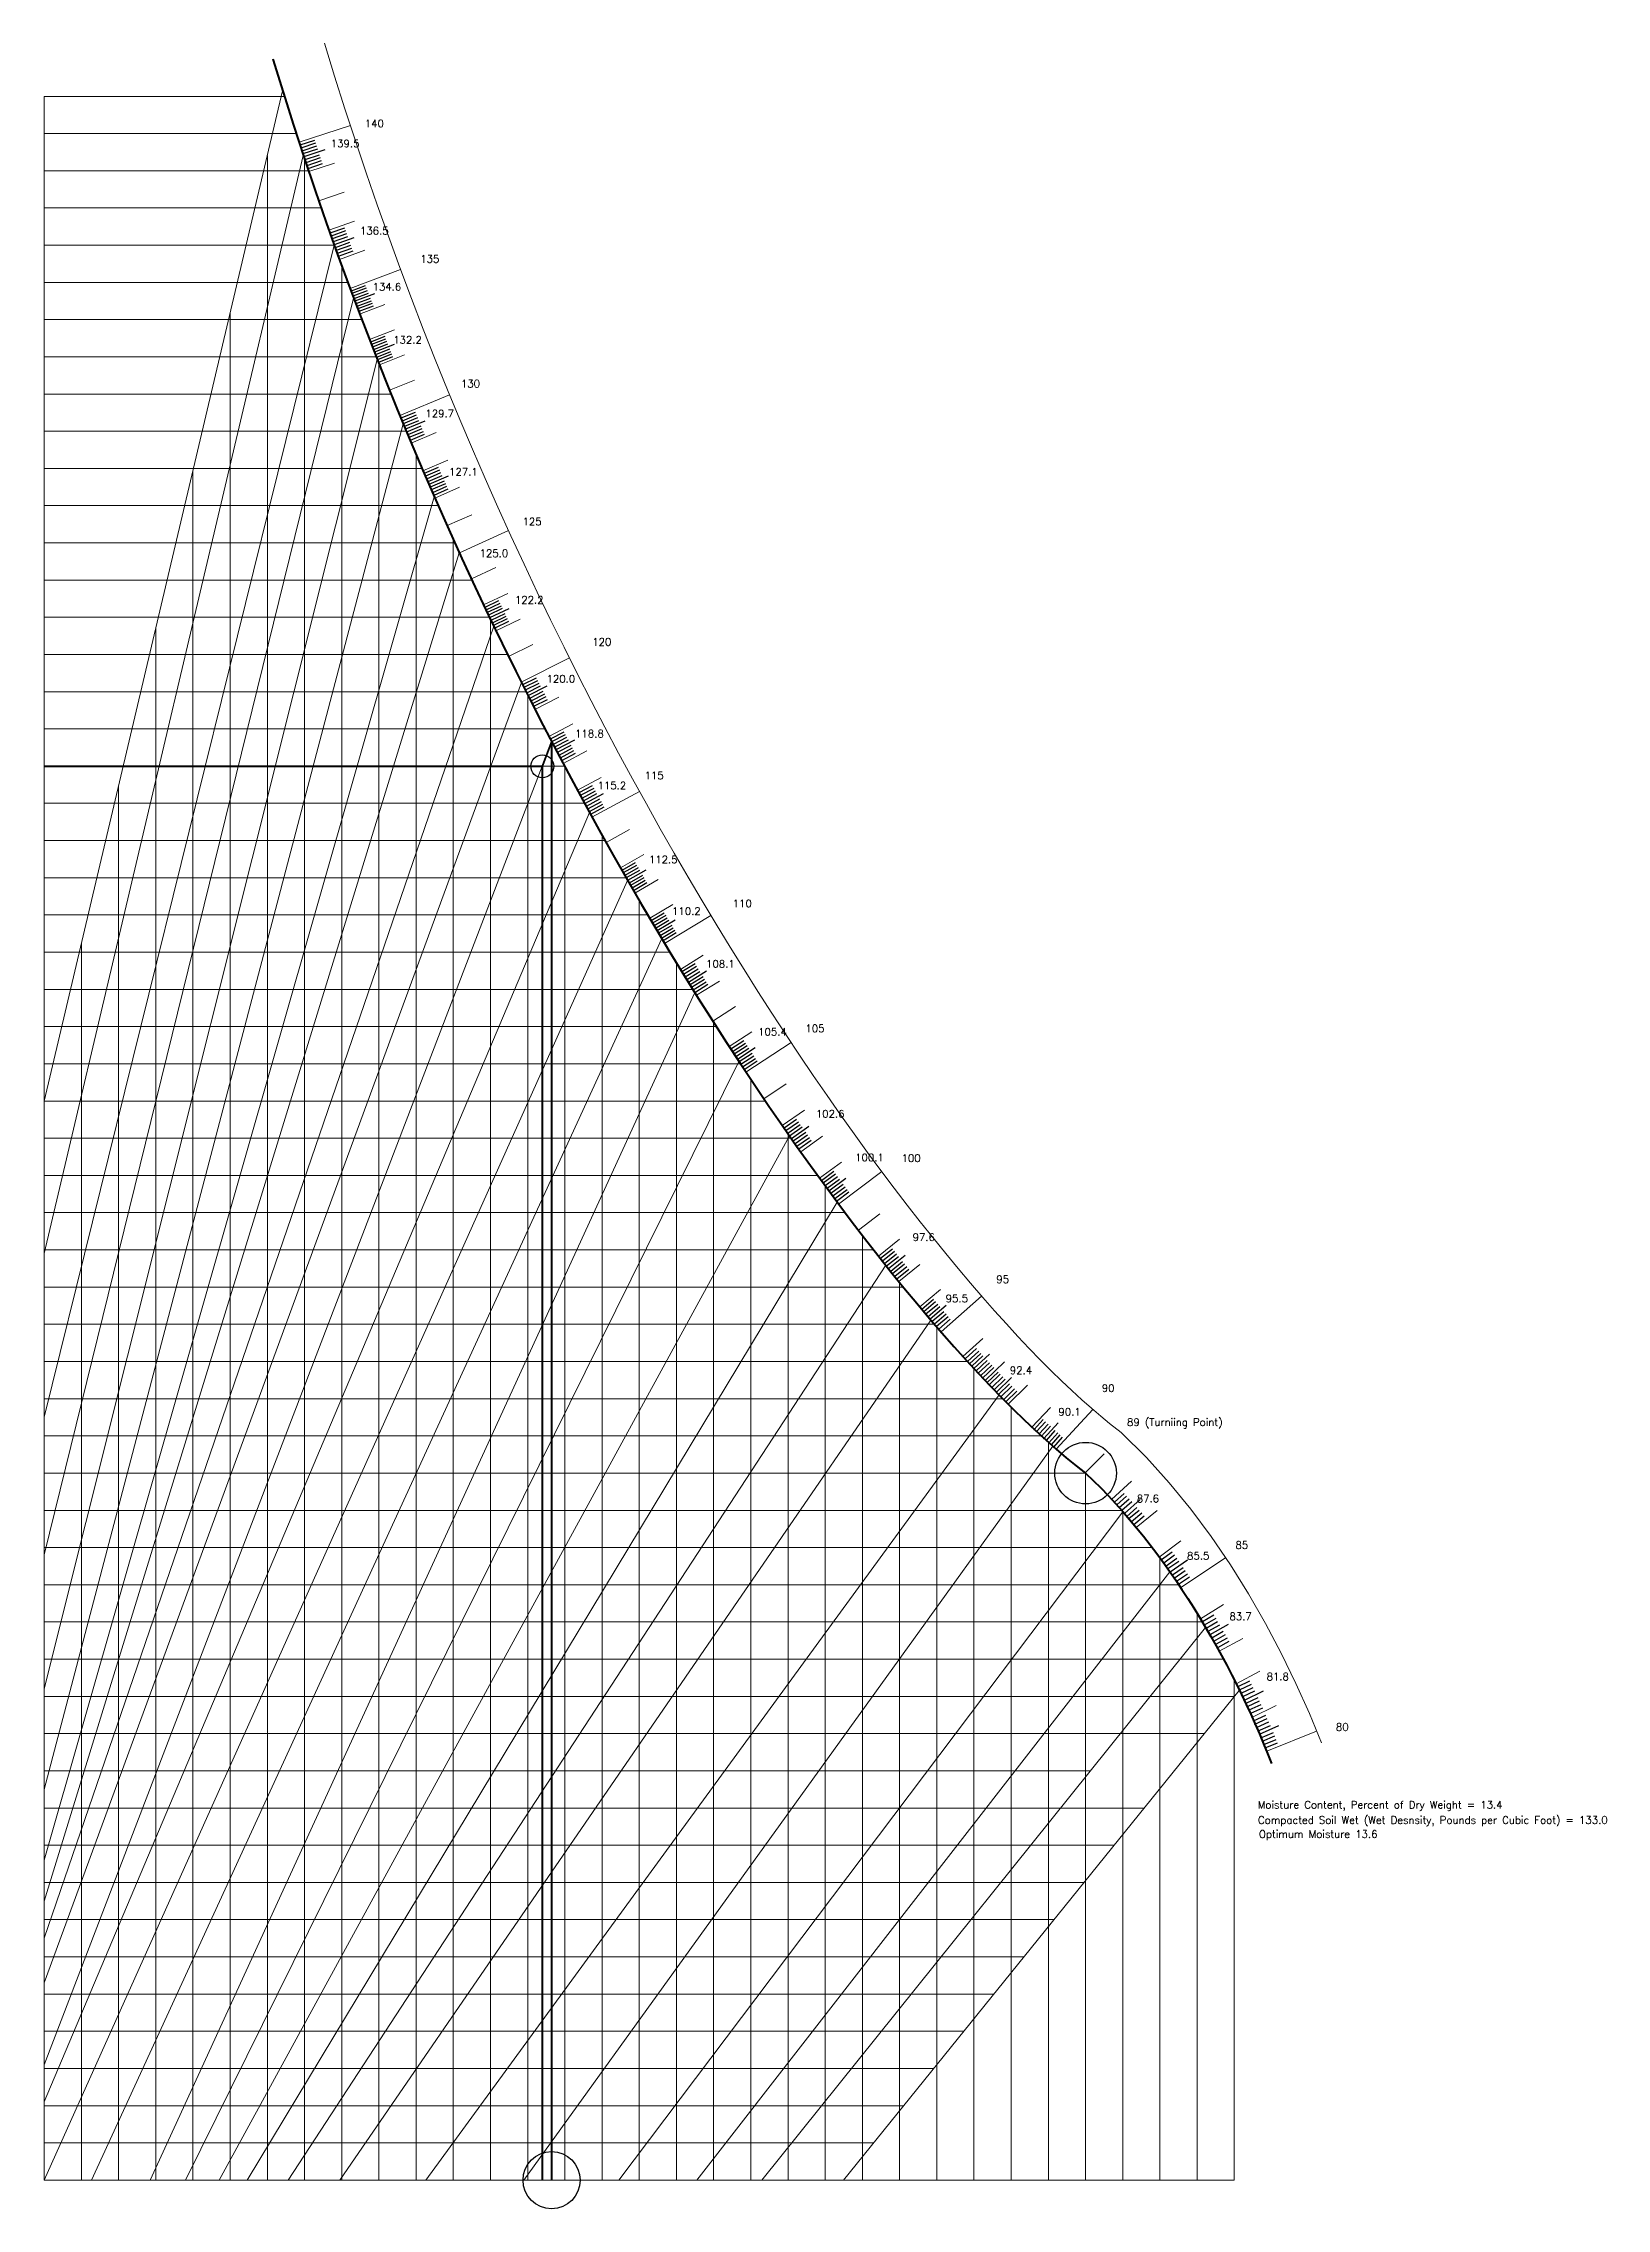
# Model space of a CAD drawing. Header units: feet. Extents: x 0 to 5124, y 94 to 14733.
# Drawn here: x 0 to 42, y 94.2 to 152.4 of the extents above; entities outside this region: 6.
import ezdxf

# ---------------------------------------------------------------- set-up
doc = ezdxf.new("R2010")
doc.units = ezdxf.units.FT
doc.header["$MEASUREMENT"] = 0
doc.layers.add('PDF_Geometry', color=7, linetype='Continuous', true_color=0xe60000)
doc.layers.add('PDF_Solid Fills', color=7, linetype='Continuous', true_color=0x009a66)
doc.styles.get("Standard").update_dxf_attribs({"font": 'simplex.shx'})

msp = doc.modelspace()

# ---------------------------------------------------------------- hatches: boundary and pattern name
at = {"layer": 'PDF_Solid Fills', "transparency": 33554559}
h = msp.add_hatch(color=256, dxfattribs=at)
h.paths.add_polyline_path([(2565.792, 7369.859), (2565.797, 7369.858)], flags=0)
h.paths.add_polyline_path([(2565.787, 7369.855), (2565.779, 7369.855)], flags=0)
h.paths.add_polyline_path([(2565.799, 7369.865), (2565.794, 7369.866)], flags=0)
h.paths.add_polyline_path([(2565.792, 7369.867, 0.01779), (2565.794, 7369.866)], flags=0)
h.paths.add_polyline_path([(2565.79, 7369.868, 0.043007), (2565.792, 7369.867)], flags=0)
h.paths.add_polyline_path([(2565.802, 7369.87), (2565.81, 7369.87)], flags=0)
h = msp.add_hatch(color=256, dxfattribs=at)
h.paths.add_polyline_path([(2565.222, 7369.865), (2565.205, 7369.865)], flags=0)
h.paths.add_polyline_path([(2565.23, 7369.859, 0.023952), (2565.23, 7369.862)], flags=0)
h.paths.add_polyline_path([(2565.23, 7369.855), (2565.222, 7369.855)], flags=0)
h.paths.add_polyline_path([(2565.205, 7369.859), (2565.23, 7369.859)], flags=0)
h = msp.add_hatch(color=256, dxfattribs=at)
h.paths.add_polyline_path([(2565.456, 7369.865), (2565.439, 7369.865)], flags=0)
h.paths.add_polyline_path([(2565.464, 7369.859, 0.020241), (2565.465, 7369.862)], flags=0)
h.paths.add_polyline_path([(2565.464, 7369.855), (2565.456, 7369.855)], flags=0)
h.paths.add_polyline_path([(2565.439, 7369.859), (2565.464, 7369.859)], flags=0)

# ---------------------------------------------------------------- linework, layer by layer
at = {"flags": 128}
for points in [[(7.269, 149.823), (6.878, 149.696)], [(7.295, 149.744), (6.904, 149.617)], [(7.321, 149.666), (6.929, 149.537)], [(7.346, 149.587), (6.955, 149.459)], [(7.55, 149.567), (6.982, 149.379)], [(7.398, 149.429), (7.007, 149.301)], [(7.425, 149.35), (7.034, 149.22)], [(7.451, 149.272), (7.06, 149.141)], [(7.478, 149.193), (7.087, 149.062)], [(8.072, 147.468), (7.685, 147.33)], [(8.1, 147.39), (7.713, 147.252)], [(8.128, 147.312), (7.741, 147.174)], [(8.156, 147.233), (7.768, 147.095)], [(8.33, 147.208), (7.796, 147.017)], [(8.211, 147.077), (7.824, 146.938)], [(8.239, 146.999), (7.852, 146.861)], [(8.267, 146.921), (7.88, 146.781)], [(8.295, 146.843), (7.909, 146.702)], [(8.635, 145.917), (8.251, 145.773)], [(8.661, 145.849), (8.275, 145.705)], [(8.687, 145.78), (8.301, 145.636)], [(8.713, 145.712), (8.327, 145.567)], [(8.885, 145.698), (8.354, 145.498)], [(8.765, 145.574), (8.38, 145.43)], [(8.79, 145.506), (8.405, 145.361)], [(8.816, 145.437), (8.431, 145.292)], [(8.842, 145.368), (8.457, 145.224)], [(9.156, 144.551), (8.772, 144.401)], [(9.182, 144.483), (8.798, 144.335)], [(9.208, 144.414), (8.825, 144.266)], [(9.235, 144.346), (8.851, 144.198)], [(9.407, 144.335), (8.878, 144.128)], [(9.288, 144.211), (8.905, 144.06)], [(9.315, 144.143), (8.932, 143.992)], [(9.342, 144.075), (8.959, 143.924)], [(9.369, 144.007), (8.987, 143.856)], [(9.973, 142.512), (9.593, 142.354)], [(10.003, 142.438), (9.624, 142.28)], [(10.034, 142.364), (9.654, 142.206)], [(10.065, 142.289), (9.685, 142.132)], [(10.24, 142.275), (9.716, 142.058)], [(10.126, 142.141), (9.746, 141.984)], [(10.157, 142.067), (9.777, 141.91)], [(10.188, 141.993), (9.808, 141.836)], [(10.218, 141.919), (9.839, 141.761)], [(10.596, 141.031), (10.219, 140.867)], [(10.628, 140.957), (10.251, 140.794)], [(10.66, 140.884), (10.282, 140.721)], [(10.692, 140.811), (10.314, 140.647)], [(10.867, 140.8), (10.346, 140.574)], [(10.755, 140.664), (10.378, 140.501)], [(10.787, 140.591), (10.41, 140.427)], [(10.819, 140.518), (10.442, 140.354)], [(10.851, 140.445), (10.474, 140.281)], [(12.219, 137.445), (11.847, 137.268)], [(12.252, 137.375), (11.88, 137.2)], [(12.285, 137.306), (11.913, 137.13)], [(12.317, 137.237), (11.946, 137.061)], [(12.492, 137.234), (11.979, 136.992)], [(12.384, 137.099), (12.013, 136.921)], [(12.417, 137.029), (12.046, 136.851)], [(12.451, 136.96), (12.079, 136.782)], [(12.484, 136.891), (12.114, 136.713)], [(13.23, 135.373), (12.863, 135.189)], [(13.267, 135.3), (12.899, 135.116)], [(13.304, 135.227), (12.936, 135.043)], [(13.34, 135.154), (12.973, 134.97)], [(13.516, 135.151), (13.009, 134.897)], [(13.413, 135.008), (13.046, 134.824)], [(13.45, 134.936), (13.084, 134.75)], [(13.488, 134.863), (13.121, 134.677)], [(13.525, 134.79), (13.159, 134.603)], [(13.973, 133.92), (13.609, 133.73)], [(14.011, 133.848), (13.646, 133.658)], [(14.049, 133.775), (13.684, 133.584)], [(14.086, 133.703), (13.722, 133.512)], [(14.262, 133.702), (13.76, 133.44)], [(14.162, 133.558), (13.797, 133.368)], [(14.2, 133.486), (13.836, 133.294)], [(14.238, 133.414), (13.874, 133.222)], [(14.277, 133.342), (13.913, 133.149)], [(14.739, 132.478), (14.377, 132.283)], [(14.778, 132.406), (14.416, 132.211)], [(14.817, 132.334), (14.455, 132.138)], [(14.856, 132.262), (14.494, 132.066)], [(15.032, 132.264), (14.533, 131.994)], [(14.934, 132.118), (14.574, 131.92)], [(14.974, 132.046), (14.612, 131.849)], [(15.013, 131.974), (14.652, 131.776)], [(15.053, 131.903), (14.692, 131.704)], [(15.892, 130.405), (15.534, 130.2)], [(15.93, 130.337), (15.573, 130.133)], [(15.969, 130.269), (15.612, 130.065)], [(16.008, 130.201), (15.651, 129.998)], [(16.182, 130.211), (15.689, 129.93)], [(16.086, 130.066), (15.729, 129.861)], [(16.125, 129.999), (15.768, 129.793)], [(16.164, 129.931), (15.807, 129.725)], [(16.203, 129.864), (15.847, 129.657)], [(16.676, 129.056), (16.322, 128.847)], [(16.716, 128.989), (16.362, 128.78)], [(16.756, 128.922), (16.402, 128.713)], [(16.795, 128.854), (16.441, 128.645)], [(16.97, 128.867), (16.481, 128.578)], [(16.876, 128.721), (16.521, 128.511)], [(16.916, 128.654), (16.56, 128.444)], [(16.956, 128.587), (16.603, 128.375)], [(16.996, 128.52), (16.644, 128.308)], [(17.501, 127.689), (17.151, 127.473)], [(17.544, 127.619), (17.193, 127.405)], [(17.587, 127.549), (17.236, 127.335)], [(17.63, 127.48), (17.28, 127.263)], [(17.806, 127.492), (17.323, 127.193)], [(17.717, 127.341), (17.367, 127.123)], [(17.76, 127.271), (17.411, 127.054)], [(17.803, 127.202), (17.454, 126.984)], [(17.846, 127.132), (17.497, 126.915)], [(18.81, 125.621), (18.466, 125.396)], [(18.855, 125.553), (18.511, 125.327)], [(18.9, 125.484), (18.556, 125.259)], [(18.945, 125.416), (18.601, 125.19)], [(19.12, 125.432), (18.646, 125.122)], [(19.035, 125.278), (18.691, 125.053)], [(19.08, 125.21), (18.735, 124.985)], [(19.125, 125.142), (18.782, 124.915)], [(19.17, 125.074), (18.827, 124.846)], [(20.233, 123.509), (19.896, 123.273)], [(20.282, 123.438), (19.944, 123.203)], [(20.331, 123.368), (19.994, 123.132)], [(20.381, 123.297), (20.044, 123.061)], [(20.558, 123.316), (20.093, 122.991)], [(20.479, 123.157), (20.143, 122.921)], [(20.529, 123.086), (20.192, 122.849)], [(20.578, 123.016), (20.241, 122.78)], [(20.628, 122.946), (20.291, 122.709)], [(21.232, 122.105), (20.9, 121.863)], [(21.283, 122.036), (20.95, 121.794)], [(21.334, 121.966), (21.001, 121.725)], [(21.385, 121.897), (21.053, 121.653)], [(21.561, 121.921), (21.104, 121.584)], [(21.487, 121.759), (21.156, 121.515)], [(21.538, 121.69), (21.207, 121.445)], [(21.589, 121.621), (21.258, 121.376)], [(21.64, 121.551), (21.309, 121.307)], [(22.81, 120.026), (22.487, 119.771)], [(22.865, 119.957), (22.543, 119.701)], [(22.919, 119.888), (22.597, 119.632)], [(22.973, 119.82), (22.652, 119.564)], [(23.15, 119.849), (22.706, 119.496)], [(23.085, 119.679), (22.766, 119.42)], [(23.137, 119.616), (22.814, 119.36)], [(23.194, 119.545), (22.874, 119.286)], [(23.25, 119.476), (22.931, 119.217)], [(23.916, 118.67), (23.602, 118.404)], [(23.971, 118.604), (23.657, 118.339)], [(24.027, 118.538), (23.713, 118.273)], [(24.082, 118.473), (23.768, 118.207)], [(24.257, 118.508), (23.823, 118.142)], [(24.194, 118.342), (23.879, 118.076)], [(24.254, 118.273), (23.942, 118.004)], [(24.31, 118.207), (23.999, 117.939)], [(24.366, 118.142), (24.055, 117.873)], [(25.07, 117.349), (24.766, 117.072)], [(25.13, 117.283), (24.828, 117.004)], [(25.186, 117.222), (24.883, 116.943)], [(25.245, 117.158), (24.942, 116.879)], [(25.417, 117.201), (25, 116.817)], [(25.362, 117.032), (25.06, 116.751)], [(25.418, 116.971), (25.115, 116.692)], [(25.481, 116.904), (25.182, 116.621)], [(25.538, 116.843), (25.239, 116.561)], [(25.655, 116.72), (25.356, 116.436)], [(25.712, 116.66), (25.413, 116.377)], [(25.781, 116.587), (25.486, 116.301)], [(25.84, 116.527), (25.544, 116.241)], [(26.014, 116.572), (25.607, 116.177)], [(25.962, 116.401), (25.667, 116.115)], [(26.022, 116.339), (25.727, 116.053)], [(26.094, 116.267), (25.802, 115.977)], [(26.153, 116.207), (25.861, 115.917)], [(26.624, 115.177), (26.865, 115.44)], [(26.689, 115.117), (26.93, 115.38)], [(26.754, 115.057), (26.996, 115.321)], [(26.82, 114.997), (27.061, 115.261)], [(26.885, 114.937), (27.268, 115.356)], [(26.951, 114.878), (27.187, 115.146)], [(27.017, 114.819), (27.254, 115.087)], [(27.084, 114.761), (27.32, 115.029)], [(27.15, 114.702), (27.386, 114.97)], [(29.038, 113.459), (28.778, 113.22)], [(29.106, 113.383), (28.846, 113.146)], [(29.175, 113.307), (28.91, 113.067)], [(29.244, 113.231), (28.98, 112.997)], [(29.468, 113.296), (29.047, 112.915)], [(29.381, 113.079), (29.116, 112.839)], [(29.448, 113.002), (29.171, 112.776)], [(29.513, 112.923), (29.236, 112.696)], [(29.578, 112.843), (29.301, 112.617)], [(30.332, 111.877), (30.047, 111.668)], [(30.393, 111.795), (30.107, 111.581)], [(30.455, 111.712), (30.168, 111.499)], [(30.514, 111.629), (30.219, 111.428)], [(30.744, 111.665), (30.281, 111.341)], [(30.629, 111.46), (30.339, 111.258)], [(30.687, 111.375), (30.391, 111.174)], [(30.745, 111.291), (30.453, 111.092)], [(30.802, 111.206), (30.507, 111.005)], [(31.454, 110.185), (31.147, 110.002)], [(31.504, 110.097), (31.198, 109.916)], [(31.555, 110.008), (31.249, 109.829)], [(31.606, 109.92), (31.296, 109.742)], [(31.839, 109.935), (31.347, 109.653)], [(31.708, 109.743), (31.4, 109.568)], [(31.758, 109.654), (31.449, 109.476)], [(31.809, 109.565), (31.499, 109.392)], [(31.86, 109.477), (31.548, 109.304)], [(32.413, 108.414), (32.095, 108.257)], [(32.457, 108.323), (32.139, 108.168)], [(32.501, 108.233), (32.183, 108.078)], [(32.545, 108.142), (32.224, 107.986)], [(32.778, 108.143), (32.268, 107.895)], [(32.634, 107.961), (32.311, 107.809)], [(32.677, 107.87), (32.353, 107.719)], [(32.718, 107.778), (32.395, 107.629)], [(32.759, 107.686), (32.437, 107.539)], [(32.52, 107.347), (32.851, 107.495)], [(32.56, 107.256), (32.892, 107.405)], [(32.601, 107.165), (32.932, 107.314)], [(32.642, 107.074), (32.973, 107.223)], [(32.682, 106.984), (33.2, 107.215)], [(32.721, 106.892), (33.057, 107.03)], [(32.759, 106.8), (33.094, 106.938)], [(32.796, 106.708), (33.132, 106.846)], [(32.834, 106.615), (33.17, 106.753)]]:
    msp.add_lwpolyline(points, dxfattribs=at)
at = {"const_width": 0.05, "flags": 128}
for points in [[(13.395, 133), (13.645, 133.658)], [(13.645, 133.658), (13.645, 95)], [(0, 133), (13.395, 133)], [(13.395, 95), (13.395, 133)]]:
    msp.add_lwpolyline(points, dxfattribs=at)
for centre, radius in [((13.395, 133), 0.309), ((13.645, 95), 0.768)]:
    msp.add_circle(centre, radius)
at = {"color": 6}
msp.add_circle((28.004, 114.002), 0.828, dxfattribs=at)
for p in [(26.624, 115.177), (26.689, 115.117), (26.754, 115.057), (26.82, 114.997), (26.885, 114.937), (26.951, 114.878), (27.017, 114.819), (27.084, 114.761), (27.15, 114.702), (32.52, 107.347), (32.56, 107.256), (32.601, 107.165), (32.642, 107.074), (32.682, 106.984), (32.721, 106.892), (32.759, 106.8), (32.796, 106.708), (32.834, 106.615)]:
    msp.add_point(p)
at = {"layer": 'PDF_Geometry', "color": 9, "lineweight": 15}
for p, q in [((0, 139.006), (11.041, 139.006)), ((11.001, 139.093), (11.001, 95))]:
    msp.add_line(p, q, dxfattribs=at)
at = {"layer": 'PDF_Geometry', "lineweight": 20}
msp.add_lwpolyline([(5123.83, 14732.915), (5123.947, 14732.915)], close=True, dxfattribs=at)
for points in [[(5123.933, 14732.864), (5123.94, 14732.864)], [(5123.94, 14732.853), (5123.933, 14732.853)]]:
    msp.add_lwpolyline(points, dxfattribs=at)
at = {"layer": 'PDF_Geometry', "lineweight": 15}
for points in [[(6.151, 152.007), (6.424, 151.115), (6.704, 150.229), (6.991, 149.35), (7.285, 148.478), (7.584, 147.612), (7.89, 146.753), (8.202, 145.902), (8.519, 145.058), (8.842, 144.221), (9.17, 143.392), (9.503, 142.571), (9.84, 141.758), (10.182, 140.953), (10.528, 140.156), (10.878, 139.367), (11.232, 138.587), (11.589, 137.815), (11.95, 137.053), (12.313, 136.299), (12.68, 135.554), (13.049, 134.819), (13.42, 134.092), (13.793, 133.376), (14.168, 132.669), (14.545, 131.972), (14.923, 131.285), (15.303, 130.608), (15.683, 129.941), (16.064, 129.284), (16.445, 128.639), (16.827, 128.003), (17.208, 127.379), (17.59, 126.766), (17.971, 126.164), (18.351, 125.573), (18.73, 124.993), (19.108, 124.425), (19.484, 123.869), (19.859, 123.325), (20.232, 122.793), (20.603, 122.273), (20.971, 121.765), (21.337, 121.269), (21.7, 120.787), (22.06, 120.316), (22.417, 119.859), (22.77, 119.415), (23.119, 118.984), (23.465, 118.567), (23.806, 118.163), (24.142, 117.772), (24.474, 117.395), (24.801, 117.033), (25.123, 116.684), (25.439, 116.349), (25.75, 116.029), (26.055, 115.724), (26.353, 115.433), (26.646, 115.156), (26.931, 114.895), (27.21, 114.649), (27.482, 114.418), (27.747, 114.202), (28.004, 114.002), (28.591, 113.42), (29.154, 112.798), (29.69, 112.141), (30.201, 111.455), (30.685, 110.743), (31.142, 110.011), (31.571, 109.263), (31.972, 108.503), (32.345, 107.737), (32.689, 106.968), (33.004, 106.201)], [(7.539, 152.432), (7.81, 151.547), (8.086, 150.673), (8.369, 149.807), (8.659, 148.947), (8.954, 148.093), (9.256, 147.247), (9.563, 146.407), (9.876, 145.575), (10.194, 144.75), (10.518, 143.932), (10.846, 143.122), (11.179, 142.32), (11.516, 141.526), (11.857, 140.739), (12.203, 139.961), (12.552, 139.192), (12.904, 138.431), (13.26, 137.678), (13.618, 136.935), (13.98, 136.2), (14.344, 135.474), (14.71, 134.758), (15.078, 134.052), (15.448, 133.354), (15.82, 132.667), (16.193, 131.99), (16.567, 131.322), (16.941, 130.665), (17.317, 130.018), (17.693, 129.382), (18.069, 128.756), (18.444, 128.141), (18.82, 127.537), (19.195, 126.944), (19.569, 126.363), (19.942, 125.793), (20.313, 125.235), (20.683, 124.688), (21.052, 124.153), (21.418, 123.631), (21.782, 123.12), (22.143, 122.622), (22.501, 122.137), (22.857, 121.664), (23.209, 121.204), (23.558, 120.758), (23.902, 120.324), (24.243, 119.904), (24.579, 119.498), (24.91, 119.105), (25.237, 118.726), (25.558, 118.361), (25.874, 118.011), (26.184, 117.675), (26.488, 117.354), (26.785, 117.047), (27.075, 116.756), (27.359, 116.48), (27.634, 116.22), (27.902, 115.975), (28.161, 115.746), (28.411, 115.534), (28.651, 115.338), (28.964, 115.095), (29.642, 114.422), (30.255, 113.744), (30.835, 113.034), (31.384, 112.297), (31.901, 111.536), (32.387, 110.757), (32.843, 109.964), (33.267, 109.16), (33.661, 108.351), (34.024, 107.54), (34.347, 106.753)], [(0, 124.004), (6.412, 151.154)], [(32.004, 95), (0, 95), (0, 151.007)], [(32.004, 108.44), (32.004, 95)]]:
    msp.add_lwpolyline(points, dxfattribs=at)
at = {"layer": 'PDF_Geometry', "color": 9, "lineweight": 15}
for points in [[(0, 151.007), (6.458, 151.007)], [(0, 150.007), (6.776, 150.007)], [(0, 149.007), (7.105, 149.007)], [(6.001, 149.413), (6.001, 95)], [(7.001, 149.307), (7.001, 95)], [(0, 148.007), (7.447, 148.007)], [(0, 147.007), (7.799, 147.007)], [(8.001, 146.448), (8.001, 95)], [(0, 146.007), (8.151, 146.007)], [(0, 145.006), (8.539, 145.006)], [(5.001, 145.178), (5.001, 95)], [(0, 144.006), (8.926, 144.006)], [(9.001, 143.817), (9.001, 95)], [(0, 143.006), (9.325, 143.006)], [(0, 142.006), (9.736, 142.006)], [(0, 141.006), (10.159, 141.006)], [(4.001, 140.943), (4.001, 95)], [(10.001, 141.376), (10.001, 95)], [(0, 140.006), (10.594, 140.006)], [(0, 138.006), (11.5, 138.006)], [(0, 137.005), (11.972, 137.005)], [(12.002, 136.944), (12.002, 95)], [(3, 136.709), (3, 95)], [(0, 136.005), (12.457, 136.005)], [(0, 135.005), (12.954, 135.005)], [(13.002, 134.911), (13.002, 95)], [(0, 134.005), (13.465, 134.005)], [(0, 133.005), (13.989, 133.005)], [(14.002, 132.981), (14.002, 95)], [(2, 132.474), (2, 95)], [(0, 132.005), (14.527, 132.005)], [(0, 131.005), (15.079, 131.005)], [(15.002, 131.143), (15.002, 95)], [(0, 130.005), (15.646, 130.005)], [(16.002, 129.39), (16.002, 95)], [(0, 129.004), (16.228, 129.004)], [(1, 128.239), (1, 95)], [(0, 128.004), (16.826, 128.004)], [(17.002, 127.715), (17.002, 95)], [(0, 127.004), (17.441, 127.004)], [(0, 126.004), (18.073, 126.004)], [(18.002, 126.114), (18.002, 95)], [(0, 125.004), (18.723, 125.004)], [(19.002, 124.583), (19.002, 95)], [(0, 124.004), (19.393, 124.004)], [(0, 123.004), (20.084, 123.004)], [(20.003, 123.119), (20.003, 95)], [(0, 122.003), (20.797, 122.003)], [(21.003, 121.722), (21.003, 95)], [(0, 121.003), (21.537, 121.003)], [(0, 120.003), (22.304, 120.003)], [(22.003, 120.391), (22.003, 95)], [(0, 119.003), (23.104, 119.003)], [(23.003, 119.127), (23.003, 95)], [(0, 118.003), (23.943, 118.003)], [(24.003, 117.933), (24.003, 95)], [(0, 117.003), (24.828, 117.003)], [(25.003, 116.813), (25.003, 95)], [(0, 116.003), (25.776, 116.003)], [(26.003, 115.774), (26.003, 95)], [(0, 115.003), (26.813, 115.003)], [(27.003, 114.831), (27.003, 95)], [(0, 114.002), (28.004, 114.002), (28.004, 95)], [(0, 113.002), (28.968, 113.002)], [(29.004, 112.963), (29.004, 95)], [(0, 112.002), (29.797, 112.002)], [(30.004, 111.727), (30.004, 95)], [(0, 111.002), (30.504, 111.002)], [(0, 110.002), (31.147, 110.002)], [(31.004, 110.238), (31.004, 95)], [(0, 109.002), (31.713, 109.002)], [(0, 108.002), (32.004, 108)], [(0, 107.002), (31.197, 107.002)], [(0, 106.001), (28.141, 106.001)], [(0, 105.001), (29.58, 105.001)], [(0, 104.001), (28.771, 104.001)], [(0, 103.001), (27.962, 103.001)], [(0, 102.001), (27.154, 102.001)], [(0, 101.001), (26.345, 101.001)], [(0, 100.001), (25.536, 100.001)], [(0, 99.001), (24.727, 99.001)], [(0, 98), (23.919, 98)], [(0, 97), (23.11, 97)], [(0, 96), (22.301, 96)]]:
    msp.add_lwpolyline(points, dxfattribs=at)
at = {"layer": 'PDF_Geometry', "color": 2, "lineweight": 15}
for points in [[(6.853, 149.775), (8.233, 150.225)], [(7.114, 148.984), (7.802, 149.215)], [(7.383, 148.195), (8.068, 148.432)], [(7.657, 147.408), (8.341, 147.652)], [(7.938, 146.624), (8.619, 146.873)], [(8.225, 145.841), (9.584, 146.352)], [(8.483, 145.155), (9.162, 145.411)], [(8.746, 144.471), (9.423, 144.732)], [(9.013, 143.788), (9.689, 144.055)], [(9.286, 143.107), (9.958, 143.38)], [(9.562, 142.428), (10.903, 142.985)], [(9.871, 141.685), (10.54, 141.968)], [(10.186, 140.943), (10.854, 141.227)], [(10.507, 140.205), (11.17, 140.499)], [(10.833, 139.468), (11.497, 139.763)], [(11.164, 138.734), (12.487, 139.334)], [(11.487, 138.035), (12.146, 138.34)], [(11.815, 137.338), (12.471, 137.648)], [(12.147, 136.644), (12.801, 136.959)], [(12.484, 135.951), (13.136, 136.272)], [(12.826, 135.262), (14.124, 135.913)], [(13.196, 134.531), (13.842, 134.861)], [(13.571, 133.802), (14.215, 134.138)], [(13.952, 133.077), (14.593, 133.417)], [(14.338, 132.355), (14.977, 132.7)], [(14.73, 131.635), (16.008, 132.326)], [(15.111, 130.951), (15.744, 131.305)], [(15.496, 130.269), (16.127, 130.628)], [(15.887, 129.59), (16.514, 129.954)], [(16.283, 128.914), (16.908, 129.283)], [(16.684, 128.241), (17.928, 128.989)], [(17.109, 127.542), (17.724, 127.924)], [(17.54, 126.845), (18.157, 127.229)], [(17.978, 126.153), (18.591, 126.541)], [(18.422, 125.465), (19.029, 125.862)], [(18.872, 124.78), (20.087, 125.575)], [(19.355, 124.061), (19.956, 124.468)], [(19.845, 123.346), (20.443, 123.758)], [(20.343, 122.637), (20.934, 123.058)], [(20.849, 121.933), (21.437, 122.36)], [(21.363, 121.235), (22.523, 122.108)], [(21.895, 120.533), (22.471, 120.974)], [(22.435, 119.837), (23.003, 120.289)], [(22.985, 119.15), (23.549, 119.607)], [(23.546, 118.47), (24.101, 118.938)], [(24.118, 117.8), (25.208, 118.76)], [(24.706, 117.138), (25.245, 117.624)], [(25.308, 116.489), (25.827, 116.993)], [(25.925, 115.854), (26.439, 116.367)], [(26.56, 115.238), (27.058, 115.765)], [(27.216, 114.644), (28.197, 115.716)], [(27.996, 114.009), (28.508, 114.525)], [(28.704, 113.295), (29.242, 113.782)], [(29.366, 112.538), (29.928, 112.997)], [(29.984, 111.746), (30.567, 112.179)], [(30.565, 110.925), (31.77, 111.729)], [(31.097, 110.083), (31.712, 110.467)], [(31.593, 109.22), (32.235, 109.56)], [(32.053, 108.337), (32.695, 108.677)], [(32.479, 107.438), (33.132, 107.756)], [(32.875, 106.525), (34.217, 107.071)]]:
    msp.add_lwpolyline(points, dxfattribs=at)
at = {"layer": 'PDF_Geometry', "color": 3, "lineweight": 15}
for points in [[(0, 119.903), (6.968, 149.419)], [(0, 115.503), (7.8, 147.004)], [(0, 111.802), (8.32, 145.585)], [(0, 108.202), (8.954, 143.937)], [(0, 105.501), (9.654, 142.205)], [(0, 103.601), (10.489, 140.244)], [(0, 102.501), (11.162, 138.74)], [(0, 101.501), (12.088, 136.765)], [(0, 100.301), (12.831, 135.25)], [(0, 98.1), (13.645, 133.658)], [(0, 97.1), (14.664, 131.754)], [(0, 95), (15.69, 129.928)], [(1.27, 95), (16.606, 128.371)], [(2.85, 95), (17.495, 126.917)], [(3.8, 95), (18.683, 125.065)], [(4.701, 95), (20.038, 123.069)], [(5.461, 95), (21.322, 121.289)], [(6.561, 95), (22.63, 119.59)], [(7.951, 95), (23.846, 118.115)], [(10.261, 95), (25.677, 116.104)], [(12.902, 95), (27.121, 114.727)], [(15.452, 95), (29.004, 112.963)], [(17.552, 95), (30.273, 111.348)], [(19.302, 95), (31.233, 109.851)], [(21.493, 95), (32.137, 108.164)]]:
    msp.add_lwpolyline(points, dxfattribs=at)
at = {"layer": 'PDF_Geometry', "lineweight": 80}
msp.add_open_spline([(6.151, 152.007), (11.902, 132.905), (22.603, 118.103), (28.004, 114.002), (30.204, 111.942), (31.904, 109.002), (33.004, 106.201)], degree=3, knots=[0, 0, 0, 0, 1, 1, 1, 2, 2, 2, 2], dxfattribs=at)
at = {"layer": 'PDF_Geometry', "color": 9, "lineweight": 15}
for p in [(7.114, 148.984), (7.383, 148.195), (7.657, 147.408), (7.938, 146.624), (8.483, 145.155), (8.746, 144.471), (9.013, 143.788), (9.286, 143.107), (9.871, 141.685), (11.487, 138.035), (14.338, 132.355), (15.111, 130.951), (15.887, 129.59), (16.283, 128.914), (17.109, 127.542), (17.978, 126.153), (18.422, 125.465), (19.355, 124.061), (19.845, 123.346), (20.343, 122.637), (20.849, 121.933), (21.895, 120.533), (22.435, 119.837), (22.985, 119.15), (23.546, 118.47), (24.706, 117.138), (25.308, 116.489), (25.925, 115.854), (26.56, 115.238), (27.996, 114.009), (28.704, 113.295), (29.366, 112.538), (29.984, 111.746), (31.097, 110.083), (31.593, 109.22), (32.053, 108.337), (32.479, 107.438)]:
    msp.add_point(p, dxfattribs=at)
at = {"layer": 'PDF_Geometry', "lineweight": 15}
for p in [(10.186, 140.943), (10.507, 140.205), (10.833, 139.468), (11.815, 137.338), (12.147, 136.644), (12.484, 135.951), (13.196, 134.531), (13.571, 133.802), (13.952, 133.077), (15.496, 130.269), (17.54, 126.845)]:
    msp.add_point(p, dxfattribs=at)

# ---------------------------------------------------------------- texts
at = {"char_height": 0.2, "attachment_point": 1}
for s, width, heights, insert in [('140', 11.7145, [0.821], (8.621, 150.375)), ('139.5', 11.7145, [0.821], (7.706, 149.839)), ('136.5', 11.7145, [0.821], (8.491, 147.496)), ('135', 11.7145, [0.821], (10.111, 146.736)), ('134.6', 11.7145, [0.821], (8.83, 145.99)), ('132.2', 11.7145, [0.821], (9.384, 144.56)), ('130', 11.7145, [0.821], (11.206, 143.384)), ('129.7', 11.7145, [0.821], (10.25, 142.581)), ('127.1', 11.7145, [0.821], (10.887, 141.015)), ('125', 11.7145, [0.821], (12.862, 139.678)), ('125.0', 11.7145, [0.821], (11.708, 138.825)), ('122.2', 11.7145, [0.821], (12.657, 137.571)), ('120', 11.7145, [0.821], (14.736, 136.442)), ('120.0', 11.7145, [0.821], (13.508, 135.449)), ('118.8', 11.7145, [0.821], (14.277, 133.978)), ('115', 11.7145, [0.821], (16.144, 132.852)), ('115.2', 11.7145, [0.821], (14.881, 132.585)), ('112.5', 11.7145, [0.821], (16.26, 130.593)), ('110.2', 11.7145, [0.821], (16.883, 129.209)), ('110', 11.7145, [0.821], (18.515, 129.415)), ('108.1', 11.7145, [0.821], (17.799, 127.788)), ('105.4', 11.7145, [0.821], (19.199, 125.965)), ('105', 11.7145, [0.821], (20.469, 126.056)), ('102.6', 11.7145, [0.821], (20.751, 123.762)), ('100.1', 11.7145, [0.821], (21.808, 122.584)), ('100', 11.7145, [0.821], (23.055, 122.57)), ('97.6', 11.7145, [0.821], (23.353, 120.442)), ('95', 11.7145, [0.821], (25.605, 119.311)), ('95.5', 11.7145, [0.821], (24.242, 118.796)), ('92.4', 11.7145, [0.821], (25.968, 116.865)), ('90', 11.7145, [0.821], (28.441, 116.388)), ('90.1', 11.7145, [0.821], (27.273, 115.748)), ('87.6', 11.7145, [0.821], (29.381, 113.417)), ('85.5', 11.7145, [0.821], (30.733, 111.88)), ('85', 11.7145, [0.821], (32.034, 112.17)), ('83.7', 11.7145, [0.821], (31.873, 110.252)), ('81.8', 11.7145, [0.821], (32.872, 108.633)), ('80', 11.7145, [0.821], (34.736, 107.279)), ('\\PCompacted Soil Wet (Wet Desnsity, Pounds per Cubic Foot) = 133.0', 12.0983, [0.682], (32.642, 105.112)), ('\\PMoisture Content, Percent of Dry Weight = 13.4', 11.7145, [0.821], (32.634, 105.522)), ('Optimum Moisture 13.6', 7.10994, [0], (32.666, 104.402))]:
    msp.add_mtext_dynamic_manual_height_columns(s, width=width, gutter_width=1, heights=heights, dxfattribs=dict(at, insert=insert))
at = {"color": 6, "insert": (29.119, 115.472), "char_height": 0.2, "attachment_point": 1}
msp.add_mtext_dynamic_manual_height_columns('89 (Turniing Point)', width=11.7145, gutter_width=1, heights=[0.821], dxfattribs=at)

doc.saveas('drawing.dxf')
